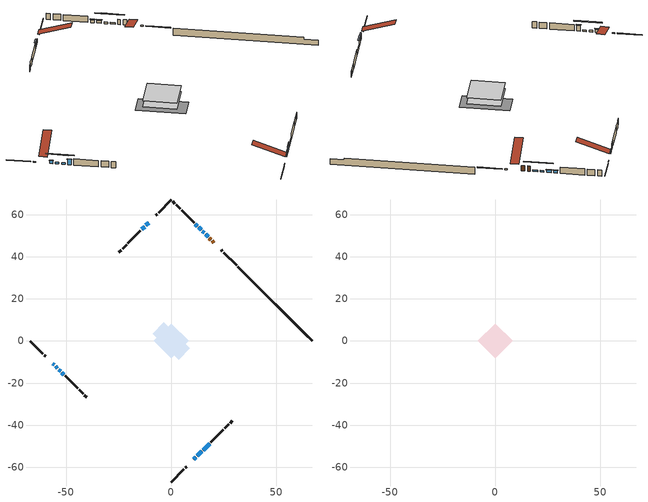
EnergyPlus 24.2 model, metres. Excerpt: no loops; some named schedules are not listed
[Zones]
conditioned space
 floor adiabatic (AdiabaticFloorConstruction): -8.31,0 0,8.31 8.31,0 0,-8.31 z0.61
 floor foundation (Slab1 construction): -8.84,3.49 -3.49,8.84 8.84,-3.49 3.49,-8.84 z-2.13
 wall outside (RimJoist1 construction): 0,-67.05 6.03,-61.01 / -67.05,0 -61.01,-6.03 / 0,67.05 -6.03,61.01 / 31.04,36 25.01,42.04 z0.61:0.91
 wall outside (RimJoist2 construction): 6.69,-60.36 7.28,-59.76 / -60.36,-6.69 -59.76,-7.28 / -6.69,60.36 -7.28,59.76 / 24.35,42.69 23.76,43.29 z0.61:0.91
 wall outside (AdiabaticWallConstruction 1): 20.31,46.73 19.45,47.59 / 18.8,48.25 18.15,48.89 z0.61:2.64
 wall outside (AdiabaticWallConstruction): -10.73,56.32 -12.05,55 / 15.2,-51.84 18.22,-48.83 z0.61:1.83; -56.32,-10.73 -55.67,-11.38 / 12.38,54.67 11.52,55.53 z0.61:1.68; 17.5,49.55 16.34,50.7 / 15.69,51.36 14.83,52.22 / -55.01,-12.03 -54.15,-12.9 / -53.49,-13.55 -52.63,-14.42 z0.61:1.22; 14.17,52.88 13.04,54.01 z0.61:1.63; -12.71,54.34 -14,53.05 z0.61:2.9; 10.73,-56.32 11.74,-55.31 / -51.97,-15.07 -51.11,-15.94 z0.61:2.74; 12.39,-54.65 14.55,-52.5 z0.61:3.05
 wall outside (Wall1 construction): 18.88,-48.17 24.84,-42.21 / -50.45,-16.59 -44.5,-22.55 / -14.66,52.39 -20.62,46.43 / 10.86,56.19 4.9,62.14 z0.61:3.05
 wall outside (Wall2 construction): 25.49,-41.55 27.38,-39.66 / -43.84,-23.21 -41.95,-25.1 / -21.27,45.77 -23.16,43.89 / 4.25,62.8 2.36,64.69 z0.61:3.05
 wall outside (Wall3 construction): 28.04,-39.01 29.08,-37.96 / -41.29,-25.75 -40.25,-26.8 / -23.82,43.23 -24.86,42.18 / 1.7,65.35 0.66,66.39 z0.61:3.05
 wall foundation (FoundationWall1 construction): 31.7,35.35,-2.13 31.7,35.35,0.61 63.51,3.53,0.61 63.51,3.53,-0.03 67.05,0,-0.03 67.05,0,-2.13
 window (WindowConstruction 8): -10.73,56.32 -12.05,55 z0.61:1.83
 window (WindowConstruction 7): -56.32,-10.73 -55.67,-11.38 z0.61:1.68
 window (WindowConstruction 9): 17.5,49.55 16.35,50.7 z0.61:1.22
 window (WindowConstruction 10): 15.69,51.36 14.83,52.22 z0.61:1.22
 window (WindowConstruction 11): -55.01,-12.04 -54.15,-12.9 z0.61:1.22
 window (WindowConstruction 12): -53.49,-13.55 -52.63,-14.42 z0.61:1.22
 window (WindowConstruction): 14.17,52.88 13.04,54.01 z0.61:1.62
 window (WindowConstruction 1): 12.38,54.67 11.52,55.53 z0.61:1.68
 window (WindowConstruction 2): -12.71,54.34 -14,53.05 z0.61:2.9
 window (WindowConstruction 3): 10.73,-56.32 11.74,-55.31 z0.61:2.74
 window (WindowConstruction 4): 12.39,-54.65 14.55,-52.5 z0.61:3.05
 window (WindowConstruction 5): 15.21,-51.84 18.22,-48.83 z0.61:1.83
 window (WindowConstruction 6): -51.97,-15.07 -51.11,-15.94 z0.61:2.74
 door (Door): 20.31,46.73 19.45,47.59 z0.61:2.64
 door (Door 1): 18.8,48.25 18.15,48.89 z0.61:2.64
 ceiling adiabatic (AdiabaticFloorConstruction): 0,-8.31 8.31,0 0,8.31 -8.31,0 z0.61
attic - vented
 floor to conditioned space (Floor1 construction Reversed): -8.31,0 0,8.31 8.31,0 0,-8.31 z3.05
 roof outside (Roof1 construction): 10.07,-56.97,3.05 1.98,-48.88,6.87 -0.15,-51.01,6.87 7.94,-59.11,3.05; -56.97,-10.07,3.05 -48.88,-1.98,6.87 -51.01,0.15,6.87 -59.11,-7.94,3.05; -10.07,56.97,3.05 -1.98,48.88,6.87 0.15,51.01,6.87 -7.94,59.11,3.05; 20.97,46.08,3.05 12.87,37.98,6.87 15.01,35.85,6.87 23.1,43.94,3.05
shading: -55.53,-11.52 -56.46,-10.59 -56.75,-10.88 -55.82,-11.81 z1.88; 14.05,53 19.79,47.25 20.08,47.54 14.34,53.29 z4.47; 12.53,54.52 17.99,49.06 18.28,49.35 12.82,54.81 z4.47; -51.85,-15.19 -57.31,-9.74 -57.6,-10.03 -52.14,-15.49 z4.47; -50.33,-16.71 -55.79,-11.26 -56.08,-11.55 -50.62,-17 z4.47; 12.9,54.15 14.31,52.74 14.6,53.03 13.19,54.44 z1.83; 11.38,55.67 12.52,54.52 12.81,54.81 11.67,55.96 z1.88; -14.14,52.9 -12.57,54.48 -12.86,54.77 -14.43,53.19 z3.1; 11.88,-55.17 10.59,-56.46 10.88,-56.75 12.17,-55.46 z2.94; 14.69,-52.36 12.25,-54.8 12.54,-55.09 14.98,-52.65 z3.25; -50.97,-16.08 -52.12,-14.93 -52.41,-15.22 -51.26,-16.37 z2.94
[Building]
Building 1: Terrain=Suburbs
[Site:Location]
Edmonton Intl AP_AB: Latitude {deg}=53.31; Longitude {deg}=-113.58; Time Zone {hr}=-7; Elevation {m}=723; Keep Site Location Information=Yes
[Site:GroundTemperature:Shallow]
-1.56185, -3.61833, -3.78302, -2.80711, 1.11059, 5.01004, 8.39065, 10.5322, 10.7141, 8.97234, 5.67794, 1.89811
[Site:WaterMainsTemperature]
Calculation Method=Schedule; Temperature Schedule=mains temperature schedule
[Material] Roughness=Rough; Thermal Absorptance=0.9
Name | Thickness {m} | Conductivity {W/m-K} | Density {kg/m3} | Specific Heat {J/kg-K} | Solar Absorptance | Visible Absorptance
asphalt or fiberglass shingles | 0.00635 | 0.162714 | 1121.4 | 1465.45 | 0.4 | 0.4
ceiling loosefill ins | 0.169333 | 0.0480833 | 16.02 | 1046.75 | 0.7 | 0.7
ceiling stud and cavity | 0.1397 | 0.107649 | 65.682 | 1177.47 | 0.7 | 0.7
concrete 4.0 in. | 0.1016 | 1.803125 | 2242.8 | 837.4 | 0.7 | 0.7
concrete 8.0 in. | 0.2032 | 1.803125 | 2242.8 | 837.4 | 0.7 | 0.7
door material | 0.04445 | 0.327969 | 512.64 | 1214.23 | 0.7 | 0.7
exterior vertical ins | 0.0463172 | 0.029427 | 32.04 | 1214.23 | 0.7 | 0.7
floor covering | 0.0127 | 0.0433444 | 54.468 | 1339.84 | 0.6 | 0.6
floor rigid ins; wall rigid ins 1 | 0.512978 | 0.029427 | 32.04 | 1214.23 | 0.7 | 0.7
floor stud and cavity | 0.1397 | 1.75129 | 37.0049 | 1207.88 | 0.7 | 0.7
furniture material conditioned space 1 | 0.1524 | 0.115458 | 640.8 | 1214.23 | 0.6 | 0.6
gypsum board | 0.0127 | 0.160291 | 801 | 837.4 | 0.6 | 0.6
gypsum board 1 | 0.0127 | 0.160291 | 801 | 837.4 | 0.7 | 0.7
osb sheathing 0.5 in. | 0.0127 | 0.115458 | 512.64 | 1214.23 | 0.7 | 0.7
osb sheathing 0.75 in. | 0.01905 | 0.115458 | 512.64 | 1214.23 | 0.7 | 0.7
osb sheathing 2.0 in. | 0.0508 | 0.115458 | 512.64 | 1214.23 | 0.7 | 0.7
rim joist rigid ins; wall rigid ins | 0.051816 | 0.029427 | 32.04 | 1214.23 | 0.7 | 0.7
rim joist stud and cavity | 0.0508 | 0.0449671 | 125.044 | 1163.47 | 0.6 | 0.6
rim joist stud and cavity 1 | 0.0508 | 0.0379316 | 125.044 | 1163.47 | 0.6 | 0.6
wall stud and cavity | 0.1397 | 0.244123 | 139.0536 | 1170.24 | 0.7 | 0.7
wall stud and cavity 1 | 0.1397 | 0.339064 | 139.0536 | 1170.24 | 0.7 | 0.7
wall stud and cavity 2 | 0.1397 | 0.260987 | 139.0536 | 1170.24 | 0.7 | 0.7
wall stud and cavity 3 | 0.0889 | 0.380278 | 52.3479 | 1209.89 | 0.7 | 0.7
wall stud and cavity 4 | 0.0889 | 0.391764 | 83.0341 | 1211.67 | 0.7 | 0.7
wood siding | 0.0254 | 0.102417 | 544.68 | 1172.36 | 0.4 | 0.4
wood siding 1; wood siding 2; wood siding 3 | 0.0254 | 0.102417 | 544.68 | 1172.36 | 0.7 | 0.7
[WindowMaterial:SimpleGlazingSystem]
Name | U-Factor {W/m2-K} | Solar Heat Gain Coefficient
WindowMaterial | 2.42905 | 0.27
WindowMaterial 1 | 2.927009 | 0.66
WindowMaterial 10 | 3.01842 | 0.5
WindowMaterial 11 | 2.96789 | 0.62
WindowMaterial 2 | 2.87988 | 0.7
WindowMaterial 3 | 2.938365 | 0.65
WindowMaterial 4 | 2.86342 | 0.72
WindowMaterial 5 | 2.949721 | 0.62
WindowMaterial 6 | 2.90032 | 0.69
WindowMaterial 7 | 2.94177 | 0.64
WindowMaterial 8 | 2.906 | 0.68
WindowMaterial 9 | 3.04852 | 0.45
[Construction]
AdiabaticFloorConstruction: floor stud and cavity, floor rigid ins, osb sheathing 0.75 in., floor covering
AdiabaticWallConstruction: wood siding 2, wall rigid ins 1, wall stud and cavity 3, gypsum board
AdiabaticWallConstruction 1: wood siding 3, wall rigid ins 1, wall stud and cavity 3, gypsum board
Door; Door 1: door material
Floor1 construction Reversed: gypsum board, ceiling stud and cavity, ceiling loosefill ins
FoundationWall1 construction: concrete 8.0 in., gypsum board 1
furniture construction conditioned space 1: furniture material conditioned space 1
PartitionWallConstruction: gypsum board, wall stud and cavity 4, gypsum board
RimJoist1 construction: wood siding 1, rim joist rigid ins, osb sheathing 2.0 in., rim joist stud and cavity
RimJoist2 construction: wood siding 1, rim joist rigid ins, osb sheathing 2.0 in., rim joist stud and cavity 1
Roof1 construction: asphalt or fiberglass shingles
Slab1 construction: concrete 4.0 in.
Wall1 construction: wood siding, wall rigid ins, osb sheathing 0.5 in., wall stud and cavity, gypsum board
Wall2 construction: wood siding, wall rigid ins, osb sheathing 0.5 in., wall stud and cavity 1, gypsum board
Wall3 construction: wood siding, wall rigid ins, osb sheathing 0.5 in., wall stud and cavity 2, gypsum board
WindowConstruction: WindowMaterial
WindowConstruction 1: WindowMaterial 1
WindowConstruction 10; WindowConstruction 12: WindowMaterial 10
WindowConstruction 11: WindowMaterial 11
WindowConstruction 2: WindowMaterial 2
WindowConstruction 3: WindowMaterial 3
WindowConstruction 4: WindowMaterial 4
WindowConstruction 5: WindowMaterial 5
WindowConstruction 6: WindowMaterial 6
WindowConstruction 7: WindowMaterial 7
WindowConstruction 8: WindowMaterial 8
WindowConstruction 9: WindowMaterial 9
[Zone] Multiplier=1; Part of Total Floor Area=Yes
Name | Volume {m3}
attic - vented | 85.6177
conditioned space | 813
[Space]
Name | Zone | Volume {m3}
attic - vented 1 | attic - vented | 85.6177
conditioned space 1 | conditioned space | 813
[ZoneInfiltration:EffectiveLeakageArea]
infil attic - vented 1: Zone or Space=attic - vented 1; Schedule=Always On Discrete; Effective Air Leakage Area {cm2}=4806.61; Stack Coefficient=0.0002654; Wind Coefficient=1.1007e-05
[ZoneMixing]
whole house fan mix: Zone or Space=attic - vented; Schedule=Always On Continuous; Design Flow Rate Calculation Method=Flow/Zone; Design Flow Rate {m3/s}=0; Source Zone or Space=conditioned space
[SurfaceProperty:ExposedFoundationPerimeter]
Slab1: Exposed Perimeter Calculation Method=TotalExposedPerimeter; Total Exposed Perimeter {m}=49.987
[InternalMass] Zone or ZoneList=conditioned space; Space or SpaceList=conditioned space 1
Name | Construction | Surface Area {m2}
furniture mass conditioned space 1 | furniture construction conditioned space 1 | 108
partition wall mass | PartitionWallConstruction | 269.999
[Lights]
interior lighting: Zone or ZoneList or Space or SpaceList=conditioned space 1; Schedule=interior lighting schedule; Design Level Calculation Method=LightingLevel; Lighting Level {W}=343.2; Return Air Fraction=0; Fraction Radiant=0.6; Fraction Visible=0.2; Fraction Replaceable=1
[People]
occupants: Zone or ZoneList or Space or SpaceList=conditioned space 1; Number of People Schedule=occupants schedule; Number of People Calculation Method=People; Number of People=3; Fraction Radiant=0.314171; Sensible Heat Fraction=0.56303; Activity Level Schedule=occupants activity schedule; Carbon Dioxide Generation Rate {m3/s-W}=0; Enable ASHRAE 55 Comfort Warnings=No; Mean Radiant Temperature Calculation Type=EnclosureAveraged
[ElectricEquipment] Zone or ZoneList or Space or SpaceList=conditioned space 1; Design Level Calculation Method=EquipmentLevel
Name | Schedule | Design Level {W} | Fraction Latent | Fraction Radiant | Fraction Lost
clothes dryer | clothes dryer schedule | 140.772 | 0.015 | 0.081 | 0.85
clothes washer | clothes washer schedule | 32.1985 | 0.03 | 0.162 | 0.7
cooking range | cooking range schedule | 215.147 | 0.08 | 0.432 | 0.2
dishwasher | dishwasher schedule | 66.8632 | 0.3 | 0.18 | 0.4
fridge | fridge schedule | 72.9452 | 0 | 0.6 | 0
mech vent bath fan 0 | mech vent bath fan 0 schedule | 50.2 | 0 | 0 | 1
mech vent bath fan 1 | mech vent bath fan 1 schedule | 50.2 | 0 | 0 | 1
mech vent house fan | mech vent house fan schedule | 0 | 0 | 0 | 1
mech vent house fan cfis | mech vent house fan cfis schedule | 0 | 0 | 0 | 0
mech vent range fan 0 | mech vent range fan 0 schedule | 57 | 0 | 0 | 1
misc plug loads | misc plug loads schedule | 494.7 | 0.045 | 0.513 | 0.1
whole house fan | Always On Discrete | 0 | 0 | 0 | 1
[OtherEquipment] Zone or ZoneList or Space or SpaceList=conditioned space 1; Design Level Calculation Method=EquipmentLevel
Name | Fuel Type | Schedule | Design Level {W} | Fraction Latent | Fraction Radiant | Fraction Lost
clothes dryer 1 | Electricity | clothes dryer schedule | 0 | 0.015 | 0.081 | 0.85
cooking range 1 | Electricity | cooking range schedule | 0 | 0.08 | 0.432 | 0.2
general water use latent | None | general water use schedule | 62.594 | 1 | 0 | 0
general water use sensible | None | general water use schedule | -61.6891 | 0 | 0.6 | 0
mech vent house fan latent load | None | Always On Discrete | 0 | 1 | 0 | 0
mech vent house fan sensible load | None | Always On Discrete | 0 | 0 | 0 | 0
water heater energy adjustment1 | NaturalGas | Always On Discrete | 0.01 | 0 | 0 | 1
[ZoneInfiltration:DesignFlowRate] Zone or ZoneList or Space or SpaceList=conditioned space 1; Schedule=Always On Discrete; Design Flow Rate Calculation Method=Flow/Zone; Design Flow Rate {m3/s}=0
infil flow; natural vent flow; whole house fan flow
[Foundation:Kiva]
Foundation Kiva 1: Initial Indoor Air Temperature {C}=18; Wall Height Above Grade {m}=0.609996; Wall Depth Below Slab {m}=0.2032; Custom Block Material Name 1=exterior vertical ins; Custom Block Depth 1 {m}=2.74; Custom Block X Position 1 {m}=0.2159; Custom Block Z Position 1 {m}=0
[Foundation:Kiva:Settings]
Soil Conductivity {W/m-K}=0.849921; Soil Density {kg/m3}=1842.3; Soil Specific Heat {J/kg-K}=418.7; Ground Solar Absorptivity=0.9; Ground Thermal Absorptivity=0.9; Ground Surface Roughness {m}=0.03; Far-Field Width {m}=40; Deep-Ground Boundary Condition=ZeroFlux; Deep-Ground Depth {m}=40; Minimum Cell Dimension {m}=0.2; Maximum Cell Growth Coefficient=3; Simulation Timestep=Timestep
[Exterior:Lights]
exterior lighting: Schedule=exterior lighting schedule; Design Level {W}=75.6
[Schedule:Constant]
Name | Hourly Value
Always On Continuous; mech vent house fan schedule; mech vent house fan cfis schedule; Always On Discrete | 1
occupants activity schedule | 117.228
fridge schedule | 0
[Schedule:Week:Daily]
interior lighting schedule Week Rule - Jan1-Jan27: interior lighting schedule day, interior lighting schedule day, interior lighting schedule day, interior lighting schedule day, interior lighting schedule day, interior lighting schedule day, interior lighting schedule day, interior lighting schedule default day, interior lighting schedule default day, interior lighting schedule default day, interior lighting schedule default day, interior lighting schedule default day
interior lighting schedule Week Rule - Jan28-Feb3: interior lighting schedule day, interior lighting schedule day, interior lighting schedule day, interior lighting schedule day, interior lighting schedule day 1, interior lighting schedule day 1, interior lighting schedule day 1, interior lighting schedule default day, interior lighting schedule default day, interior lighting schedule default day, interior lighting schedule default day, interior lighting schedule default day
interior lighting schedule Week Rule - Feb4-Feb24: interior lighting schedule day 1, interior lighting schedule day 1, interior lighting schedule day 1, interior lighting schedule day 1, interior lighting schedule day 1, interior lighting schedule day 1, interior lighting schedule day 1, interior lighting schedule default day, interior lighting schedule default day, interior lighting schedule default day, interior lighting schedule default day, interior lighting schedule default day
interior lighting schedule Week Rule - Feb25-Mar3: interior lighting schedule day 1, interior lighting schedule day 1, interior lighting schedule day 1, interior lighting schedule day 1, interior lighting schedule day 2, interior lighting schedule day 2, interior lighting schedule day 2, interior lighting schedule default day, interior lighting schedule default day, interior lighting schedule default day, interior lighting schedule default day, interior lighting schedule default day
interior lighting schedule Week Rule - Mar4-Mar31: interior lighting schedule day 2, interior lighting schedule day 2, interior lighting schedule day 2, interior lighting schedule day 2, interior lighting schedule day 2, interior lighting schedule day 2, interior lighting schedule day 2, interior lighting schedule default day, interior lighting schedule default day, interior lighting schedule default day, interior lighting schedule default day, interior lighting schedule default day
interior lighting schedule Week Rule - Apr1-Apr28: interior lighting schedule day 3, interior lighting schedule day 3, interior lighting schedule day 3, interior lighting schedule day 3, interior lighting schedule day 3, interior lighting schedule day 3, interior lighting schedule day 3, interior lighting schedule default day, interior lighting schedule default day, interior lighting schedule default day, interior lighting schedule default day, interior lighting schedule default day
interior lighting schedule Week Rule - Apr29-May5: interior lighting schedule day 3, interior lighting schedule day 3, interior lighting schedule day 4, interior lighting schedule day 4, interior lighting schedule day 4, interior lighting schedule day 4, interior lighting schedule day 4, interior lighting schedule default day, interior lighting schedule default day, interior lighting schedule default day, interior lighting schedule default day, interior lighting schedule default day
interior lighting schedule Week Rule - May6-May26: interior lighting schedule day 4, interior lighting schedule day 4, interior lighting schedule day 4, interior lighting schedule day 4, interior lighting schedule day 4, interior lighting schedule day 4, interior lighting schedule day 4, interior lighting schedule default day, interior lighting schedule default day, interior lighting schedule default day, interior lighting schedule default day, interior lighting schedule default day
interior lighting schedule Week Rule - May27-Jun2: interior lighting schedule day 4, interior lighting schedule day 4, interior lighting schedule day 4, interior lighting schedule day 4, interior lighting schedule day 4, interior lighting schedule day 5, interior lighting schedule day 5, interior lighting schedule default day, interior lighting schedule default day, interior lighting schedule default day, interior lighting schedule default day, interior lighting schedule default day
interior lighting schedule Week Rule - Jun3-Jun30: interior lighting schedule day 5, interior lighting schedule day 5, interior lighting schedule day 5, interior lighting schedule day 5, interior lighting schedule day 5, interior lighting schedule day 5, interior lighting schedule day 5, interior lighting schedule default day, interior lighting schedule default day, interior lighting schedule default day, interior lighting schedule default day, interior lighting schedule default day
interior lighting schedule Week Rule - Jul1-Jul28: interior lighting schedule day 6, interior lighting schedule day 6, interior lighting schedule day 6, interior lighting schedule day 6, interior lighting schedule day 6, interior lighting schedule day 6, interior lighting schedule day 6, interior lighting schedule default day, interior lighting schedule default day, interior lighting schedule default day, interior lighting schedule default day, interior lighting schedule default day
interior lighting schedule Week Rule - Jul29-Aug4: interior lighting schedule day 6, interior lighting schedule day 6, interior lighting schedule day 6, interior lighting schedule day 7, interior lighting schedule day 7, interior lighting schedule day 7, interior lighting schedule day 7, interior lighting schedule default day, interior lighting schedule default day, interior lighting schedule default day, interior lighting schedule default day, interior lighting schedule default day
interior lighting schedule Week Rule - Aug5-Aug25: interior lighting schedule day 7, interior lighting schedule day 7, interior lighting schedule day 7, interior lighting schedule day 7, interior lighting schedule day 7, interior lighting schedule day 7, interior lighting schedule day 7, interior lighting schedule default day, interior lighting schedule default day, interior lighting schedule default day, interior lighting schedule default day, interior lighting schedule default day
interior lighting schedule Week Rule - Aug26-Sep1: interior lighting schedule day 7, interior lighting schedule day 7, interior lighting schedule day 7, interior lighting schedule day 7, interior lighting schedule day 7, interior lighting schedule day 7, interior lighting schedule day 8, interior lighting schedule default day, interior lighting schedule default day, interior lighting schedule default day, interior lighting schedule default day, interior lighting schedule default day
interior lighting schedule Week Rule - Sep2-Sep29: interior lighting schedule day 8, interior lighting schedule day 8, interior lighting schedule day 8, interior lighting schedule day 8, interior lighting schedule day 8, interior lighting schedule day 8, interior lighting schedule day 8, interior lighting schedule default day, interior lighting schedule default day, interior lighting schedule default day, interior lighting schedule default day, interior lighting schedule default day
interior lighting schedule Week Rule - Sep30-Oct6: interior lighting schedule day 8, interior lighting schedule day 9, interior lighting schedule day 9, interior lighting schedule day 9, interior lighting schedule day 9, interior lighting schedule day 9, interior lighting schedule day 9, interior lighting schedule default day, interior lighting schedule default day, interior lighting schedule default day, interior lighting schedule default day, interior lighting schedule default day
interior lighting schedule Week Rule - Oct7-Oct27: interior lighting schedule day 9, interior lighting schedule day 9, interior lighting schedule day 9, interior lighting schedule day 9, interior lighting schedule day 9, interior lighting schedule day 9, interior lighting schedule day 9, interior lighting schedule default day, interior lighting schedule default day, interior lighting schedule default day, interior lighting schedule default day, interior lighting schedule default day
interior lighting schedule Week Rule - Oct28-Nov3: interior lighting schedule day 9, interior lighting schedule day 9, interior lighting schedule day 9, interior lighting schedule day 9, interior lighting schedule day 10, interior lighting schedule day 10, interior lighting schedule day 10, interior lighting schedule default day, interior lighting schedule default day, interior lighting schedule default day, interior lighting schedule default day, interior lighting schedule default day
interior lighting schedule Week Rule - Nov4-Nov24: interior lighting schedule day 10, interior lighting schedule day 10, interior lighting schedule day 10, interior lighting schedule day 10, interior lighting schedule day 10, interior lighting schedule day 10, interior lighting schedule day 10, interior lighting schedule default day, interior lighting schedule default day, interior lighting schedule default day, interior lighting schedule default day, interior lighting schedule default day
interior lighting schedule Week Rule - Nov25-Dec1: interior lighting schedule day 10, interior lighting schedule day 10, interior lighting schedule day 10, interior lighting schedule day 10, interior lighting schedule day 10, interior lighting schedule day 10, interior lighting schedule day 11, interior lighting schedule default day, interior lighting schedule default day, interior lighting schedule default day, interior lighting schedule default day, interior lighting schedule default day
interior lighting schedule Week Rule - Dec2-Dec31: interior lighting schedule day 11, interior lighting schedule day 11, interior lighting schedule day 11, interior lighting schedule day 11, interior lighting schedule day 11, interior lighting schedule day 11, interior lighting schedule day 11, interior lighting schedule default day, interior lighting schedule default day, interior lighting schedule default day, interior lighting schedule default day, interior lighting schedule default day
occupants schedule Week Rule - Jan1-Dec31: occupants schedule day, occupants schedule day, occupants schedule day, occupants schedule day, occupants schedule day, occupants schedule day, occupants schedule day, occupants schedule default day, occupants schedule default day, occupants schedule default day, occupants schedule default day, occupants schedule default day
clothes dryer schedule Week Rule - Jan1-Dec31: clothes dryer schedule day, clothes dryer schedule day, clothes dryer schedule day, clothes dryer schedule day, clothes dryer schedule day, clothes dryer schedule day, clothes dryer schedule day, clothes dryer schedule default day, clothes dryer schedule default day, clothes dryer schedule default day, clothes dryer schedule default day, clothes dryer schedule default day
clothes washer schedule Week Rule - Jan1-Dec31: clothes washer schedule day, clothes washer schedule day, clothes washer schedule day, clothes washer schedule day, clothes washer schedule day, clothes washer schedule day, clothes washer schedule day, clothes washer schedule default day, clothes washer schedule default day, clothes washer schedule default day, clothes washer schedule default day, clothes washer schedule default day
cooking range schedule Week Rule - Jan1-Dec31: cooking range schedule day, cooking range schedule day, cooking range schedule day, cooking range schedule day, cooking range schedule day, cooking range schedule day, cooking range schedule day, cooking range schedule default day, cooking range schedule default day, cooking range schedule default day, cooking range schedule default day, cooking range schedule default day
dishwasher schedule Week Rule - Jan1-Dec31: dishwasher schedule day, dishwasher schedule day, dishwasher schedule day, dishwasher schedule day, dishwasher schedule day, dishwasher schedule day, dishwasher schedule day, dishwasher schedule default day, dishwasher schedule default day, dishwasher schedule default day, dishwasher schedule default day, dishwasher schedule default day
mech vent bath fan 0 schedule Week Rule - Jan1-Dec31: mech vent bath fan 0 schedule day, mech vent bath fan 0 schedule day, mech vent bath fan 0 schedule day, mech vent bath fan 0 schedule day, mech vent bath fan 0 schedule day, mech vent bath fan 0 schedule day, mech vent bath fan 0 schedule day, mech vent bath fan 0 schedule default day, mech vent bath fan 0 schedule default day, mech vent bath fan 0 schedule default day, mech vent bath fan 0 schedule default day, mech vent bath fan 0 schedule default day
mech vent bath fan 1 schedule Week Rule - Jan1-Dec31: mech vent bath fan 1 schedule day, mech vent bath fan 1 schedule day, mech vent bath fan 1 schedule day, mech vent bath fan 1 schedule day, mech vent bath fan 1 schedule day, mech vent bath fan 1 schedule day, mech vent bath fan 1 schedule day, mech vent bath fan 1 schedule default day, mech vent bath fan 1 schedule default day, mech vent bath fan 1 schedule default day, mech vent bath fan 1 schedule default day, mech vent bath fan 1 schedule default day
mech vent range fan 0 schedule Week Rule - Jan1-Dec31: mech vent range fan 0 schedule day, mech vent range fan 0 schedule day, mech vent range fan 0 schedule day, mech vent range fan 0 schedule day, mech vent range fan 0 schedule day, mech vent range fan 0 schedule day, mech vent range fan 0 schedule day, mech vent range fan 0 schedule default day, mech vent range fan 0 schedule default day, mech vent range fan 0 schedule default day, mech vent range fan 0 schedule default day, mech vent range fan 0 schedule default day
misc plug loads schedule Week Rule - Jan1-Dec31: misc plug loads schedule day, misc plug loads schedule day, misc plug loads schedule day, misc plug loads schedule day, misc plug loads schedule day, misc plug loads schedule day, misc plug loads schedule day, misc plug loads schedule default day, misc plug loads schedule default day, misc plug loads schedule default day, misc plug loads schedule default day, misc plug loads schedule default day
general water use schedule Week Rule - Jan1-Dec31: general water use schedule day, general water use schedule day, general water use schedule day, general water use schedule day, general water use schedule day, general water use schedule day, general water use schedule day, general water use schedule default day, general water use schedule default day, general water use schedule default day, general water use schedule default day, general water use schedule default day
exterior lighting schedule Week Rule - Jan1-Jan27: exterior lighting schedule day, exterior lighting schedule day, exterior lighting schedule day, exterior lighting schedule day, exterior lighting schedule day, exterior lighting schedule day, exterior lighting schedule day, exterior lighting schedule default day, exterior lighting schedule default day, exterior lighting schedule default day, exterior lighting schedule default day, exterior lighting schedule default day
exterior lighting schedule Week Rule - Jan28-Feb3: exterior lighting schedule day, exterior lighting schedule day, exterior lighting schedule day, exterior lighting schedule day, exterior lighting schedule day 1, exterior lighting schedule day 1, exterior lighting schedule day 1, exterior lighting schedule default day, exterior lighting schedule default day, exterior lighting schedule default day, exterior lighting schedule default day, exterior lighting schedule default day
exterior lighting schedule Week Rule - Feb4-Feb24: exterior lighting schedule day 1, exterior lighting schedule day 1, exterior lighting schedule day 1, exterior lighting schedule day 1, exterior lighting schedule day 1, exterior lighting schedule day 1, exterior lighting schedule day 1, exterior lighting schedule default day, exterior lighting schedule default day, exterior lighting schedule default day, exterior lighting schedule default day, exterior lighting schedule default day
exterior lighting schedule Week Rule - Feb25-Mar3: exterior lighting schedule day 1, exterior lighting schedule day 1, exterior lighting schedule day 1, exterior lighting schedule day 1, exterior lighting schedule day 2, exterior lighting schedule day 2, exterior lighting schedule day 2, exterior lighting schedule default day, exterior lighting schedule default day, exterior lighting schedule default day, exterior lighting schedule default day, exterior lighting schedule default day
exterior lighting schedule Week Rule - Mar4-Mar31: exterior lighting schedule day 2, exterior lighting schedule day 2, exterior lighting schedule day 2, exterior lighting schedule day 2, exterior lighting schedule day 2, exterior lighting schedule day 2, exterior lighting schedule day 2, exterior lighting schedule default day, exterior lighting schedule default day, exterior lighting schedule default day, exterior lighting schedule default day, exterior lighting schedule default day
exterior lighting schedule Week Rule - Apr1-Apr28: exterior lighting schedule day 3, exterior lighting schedule day 3, exterior lighting schedule day 3, exterior lighting schedule day 3, exterior lighting schedule day 3, exterior lighting schedule day 3, exterior lighting schedule day 3, exterior lighting schedule default day, exterior lighting schedule default day, exterior lighting schedule default day, exterior lighting schedule default day, exterior lighting schedule default day
exterior lighting schedule Week Rule - Apr29-May5: exterior lighting schedule day 3, exterior lighting schedule day 3, exterior lighting schedule day 4, exterior lighting schedule day 4, exterior lighting schedule day 4, exterior lighting schedule day 4, exterior lighting schedule day 4, exterior lighting schedule default day, exterior lighting schedule default day, exterior lighting schedule default day, exterior lighting schedule default day, exterior lighting schedule default day
exterior lighting schedule Week Rule - May6-May26: exterior lighting schedule day 4, exterior lighting schedule day 4, exterior lighting schedule day 4, exterior lighting schedule day 4, exterior lighting schedule day 4, exterior lighting schedule day 4, exterior lighting schedule day 4, exterior lighting schedule default day, exterior lighting schedule default day, exterior lighting schedule default day, exterior lighting schedule default day, exterior lighting schedule default day
exterior lighting schedule Week Rule - May27-Jun2: exterior lighting schedule day 4, exterior lighting schedule day 4, exterior lighting schedule day 4, exterior lighting schedule day 4, exterior lighting schedule day 4, exterior lighting schedule day 5, exterior lighting schedule day 5, exterior lighting schedule default day, exterior lighting schedule default day, exterior lighting schedule default day, exterior lighting schedule default day, exterior lighting schedule default day
exterior lighting schedule Week Rule - Jun3-Jun30: exterior lighting schedule day 5, exterior lighting schedule day 5, exterior lighting schedule day 5, exterior lighting schedule day 5, exterior lighting schedule day 5, exterior lighting schedule day 5, exterior lighting schedule day 5, exterior lighting schedule default day, exterior lighting schedule default day, exterior lighting schedule default day, exterior lighting schedule default day, exterior lighting schedule default day
exterior lighting schedule Week Rule - Jul1-Jul28: exterior lighting schedule day 6, exterior lighting schedule day 6, exterior lighting schedule day 6, exterior lighting schedule day 6, exterior lighting schedule day 6, exterior lighting schedule day 6, exterior lighting schedule day 6, exterior lighting schedule default day, exterior lighting schedule default day, exterior lighting schedule default day, exterior lighting schedule default day, exterior lighting schedule default day
exterior lighting schedule Week Rule - Jul29-Aug4: exterior lighting schedule day 6, exterior lighting schedule day 6, exterior lighting schedule day 6, exterior lighting schedule day 7, exterior lighting schedule day 7, exterior lighting schedule day 7, exterior lighting schedule day 7, exterior lighting schedule default day, exterior lighting schedule default day, exterior lighting schedule default day, exterior lighting schedule default day, exterior lighting schedule default day
exterior lighting schedule Week Rule - Aug5-Aug25: exterior lighting schedule day 7, exterior lighting schedule day 7, exterior lighting schedule day 7, exterior lighting schedule day 7, exterior lighting schedule day 7, exterior lighting schedule day 7, exterior lighting schedule day 7, exterior lighting schedule default day, exterior lighting schedule default day, exterior lighting schedule default day, exterior lighting schedule default day, exterior lighting schedule default day
exterior lighting schedule Week Rule - Aug26-Sep1: exterior lighting schedule day 7, exterior lighting schedule day 7, exterior lighting schedule day 7, exterior lighting schedule day 7, exterior lighting schedule day 7, exterior lighting schedule day 7, exterior lighting schedule day 8, exterior lighting schedule default day, exterior lighting schedule default day, exterior lighting schedule default day, exterior lighting schedule default day, exterior lighting schedule default day
exterior lighting schedule Week Rule - Sep2-Sep29: exterior lighting schedule day 8, exterior lighting schedule day 8, exterior lighting schedule day 8, exterior lighting schedule day 8, exterior lighting schedule day 8, exterior lighting schedule day 8, exterior lighting schedule day 8, exterior lighting schedule default day, exterior lighting schedule default day, exterior lighting schedule default day, exterior lighting schedule default day, exterior lighting schedule default day
[Schedule:Year]
interior lighting schedule: interior lighting schedule Week Rule - Jan1-Jan27, 1, 1, 1, 27, interior lighting schedule Week Rule - Jan28-Feb3, 1, 28, 2, 3, interior lighting schedule Week Rule - Feb4-Feb24, 2, 4, 2, 24, interior lighting schedule Week Rule - Feb25-Mar3, 2, 25, 3, 3, interior lighting schedule Week Rule - Mar4-Mar31, 3, 4, 3, 31, interior lighting schedule Week Rule - Apr1-Apr28, 4, 1, 4, 28, interior lighting schedule Week Rule - Apr29-May5, 4, 29, 5, 5, interior lighting schedule Week Rule - May6-May26, 5, 6, 5, 26, interior lighting schedule Week Rule - May27-Jun2, 5, 27, 6, 2, interior lighting schedule Week Rule - Jun3-Jun30, 6, 3, 6, 30, interior lighting schedule Week Rule - Jul1-Jul28, 7, 1, 7, 28, interior lighting schedule Week Rule - Jul29-Aug4, 7, 29, 8, 4, interior lighting schedule Week Rule - Aug5-Aug25, 8, 5, 8, 25, interior lighting schedule Week Rule - Aug26-Sep1, 8, 26, 9, 1, interior lighting schedule Week Rule - Sep2-Sep29, 9, 2, 9, 29, interior lighting schedule Week Rule - Sep30-Oct6, 9, 30, 10, 6, interior lighting schedule Week Rule - Oct7-Oct27, 10, 7, 10, 27, interior lighting schedule Week Rule - Oct28-Nov3, 10, 28, 11, 3, interior lighting schedule Week Rule - Nov4-Nov24, 11, 4, 11, 24, interior lighting schedule Week Rule - Nov25-Dec1, 11, 25, 12, 1, interior lighting schedule Week Rule - Dec2-Dec31, 12, 2, 12, 31
occupants schedule: occupants schedule Week Rule - Jan1-Dec31, 1, 1, 12, 31
clothes dryer schedule: clothes dryer schedule Week Rule - Jan1-Dec31, 1, 1, 12, 31
clothes washer schedule: clothes washer schedule Week Rule - Jan1-Dec31, 1, 1, 12, 31
cooking range schedule: cooking range schedule Week Rule - Jan1-Dec31, 1, 1, 12, 31
dishwasher schedule: dishwasher schedule Week Rule - Jan1-Dec31, 1, 1, 12, 31
mech vent bath fan 0 schedule: mech vent bath fan 0 schedule Week Rule - Jan1-Dec31, 1, 1, 12, 31
mech vent bath fan 1 schedule: mech vent bath fan 1 schedule Week Rule - Jan1-Dec31, 1, 1, 12, 31
mech vent range fan 0 schedule: mech vent range fan 0 schedule Week Rule - Jan1-Dec31, 1, 1, 12, 31
misc plug loads schedule: misc plug loads schedule Week Rule - Jan1-Dec31, 1, 1, 12, 31
general water use schedule: general water use schedule Week Rule - Jan1-Dec31, 1, 1, 12, 31
exterior lighting schedule: exterior lighting schedule Week Rule - Jan1-Jan27, 1, 1, 1, 27, exterior lighting schedule Week Rule - Jan28-Feb3, 1, 28, 2, 3, exterior lighting schedule Week Rule - Feb4-Feb24, 2, 4, 2, 24, exterior lighting schedule Week Rule - Feb25-Mar3, 2, 25, 3, 3, exterior lighting schedule Week Rule - Mar4-Mar31, 3, 4, 3, 31, exterior lighting schedule Week Rule - Apr1-Apr28, 4, 1, 4, 28, exterior lighting schedule Week Rule - Apr29-May5, 4, 29, 5, 5, exterior lighting schedule Week Rule - May6-May26, 5, 6, 5, 26, exterior lighting schedule Week Rule - May27-Jun2, 5, 27, 6, 2, exterior lighting schedule Week Rule - Jun3-Jun30, 6, 3, 6, 30, exterior lighting schedule Week Rule - Jul1-Jul28, 7, 1, 7, 28, exterior lighting schedule Week Rule - Jul29-Aug4, 7, 29, 8, 4, exterior lighting schedule Week Rule - Aug5-Aug25, 8, 5, 8, 25, exterior lighting schedule Week Rule - Aug26-Sep1, 8, 26, 9, 1, exterior lighting schedule Week Rule - Sep2-Sep29, 9, 2, 9, 29, exterior lighting schedule Week Rule - Sep30-Oct6, 9, 30, 10, 6, exterior lighting schedule Week Rule - Oct7-Oct27, 10, 7, 10, 27, exterior lighting schedule Week Rule - Oct28-Nov3, 10, 28, 11, 3, exterior lighting schedule Week Rule - Nov4-Nov24, 11, 4, 11, 24, exterior lighting schedule Week Rule - Nov25-Dec1, 11, 25, 12, 1, exterior lighting schedule Week Rule - Dec2-Dec31, 12, 2, 12, 31
[Schedule:Compact]
mains temperature schedule: Through: 01/01, For: AllDays, Until: 24:00, 3.97167, Through: 01/02, For: AllDays, Until: 24:00, 3.90778, Through: 01/03, For: AllDays, Until: 24:00, 3.84556, Through: 01/04, For: AllDays, Until: 24:00, 3.78389, Through: 01/05, For: AllDays, Until: 24:00, 3.72278, Through: 01/06, For: AllDays, Until: 24:00, 3.66278, Through: 01/07, For: AllDays, Until: 24:00, 3.60389, Through: 01/08, For: AllDays, Until: 24:00, 3.54556, Through: 01/09, For: AllDays, Until: 24:00, 3.48833, Through: 01/10, For: AllDays, Until: 24:00, 3.43167, Through: 01/11, For: AllDays, Until: 24:00, 3.37611, Through: 01/12, For: AllDays, Until: 24:00, 3.32167, Through: 01/13, For: AllDays, Until: 24:00, 3.26833, Through: 01/14, For: AllDays, Until: 24:00, 3.21556, Through: 01/15, For: AllDays, Until: 24:00, 3.16444, Through: 01/16, For: AllDays, Until: 24:00, 3.11389, Through: 01/17, For: AllDays, Until: 24:00, 3.06444, Through: 01/18, For: AllDays, Until: 24:00, 3.01611, Through: 01/19, For: AllDays, Until: 24:00, 2.96889, Through: 01/20, For: AllDays, Until: 24:00, 2.92278, Through: 01/21, For: AllDays, Until: 24:00, 2.87722, Through: 01/22, For: AllDays, Until: 24:00, 2.83333, Through: 01/23, For: AllDays, Until: 24:00, 2.79056, Through: 01/24, For: AllDays, Until: 24:00, 2.74889, Through: 01/25, For: AllDays, Until: 24:00, 2.70833, Through: 01/26, For: AllDays, Until: 24:00, 2.66889, Through: 01/27, For: AllDays, Until: 24:00, 2.63056, Through: 01/28, For: AllDays, Until: 24:00, 2.59333, Through: 01/29, For: AllDays, Until: 24:00, 2.55778, Through: 01/30, For: AllDays, Until: 24:00, 2.52278, Through: 01/31, For: AllDays, Until: 24:00, 2.48944, Through: 02/01, For: AllDays, Until: 24:00, 2.45722, Through: 02/02, For: AllDays, Until: 24:00, 2.42611, Through: 02/03, For: AllDays, Until: 24:00, 2.39667, Through: 02/04, For: AllDays, Until: 24:00, 2.36833, Through: 02/05, For: AllDays, Until: 24:00, 2.34111, Through: 02/06, For: AllDays, Until: 24:00, 2.315, Through: 02/07, For: AllDays, Until: 24:00, 2.29056, Through: 02/08, For: AllDays, Until: 24:00, 2.26722, Through: 02/09, For: AllDays, Until: 24:00, 2.245, Through: 02/10, For: AllDays, Until: 24:00, 2.22444, Through: 02/11, For: AllDays, Until: 24:00, 2.20444, Through: 02/12, For: AllDays, Until: 24:00, 2.18667, Through: 02/13, For: AllDays, Until: 24:00, 2.17, Through: 02/14, For: AllDays, Until: 24:00, 2.15444, Through: 02/15, For: AllDays, Until: 24:00, 2.14, Through: 02/16, For: AllDays, Until: 24:00, 2.12722, Through: 02/17, For: AllDays, Until: 24:00, 2.11556, Through: 02/18, For: AllDays, Until: 24:00, 2.10556, Through: 02/19, For: AllDays, Until: 24:00, 2.09667, Through: 02/20, For: AllDays, Until: 24:00, 2.08889, Through: 02/21, For: AllDays, Until: 24:00, 2.08278, Through: 02/22, For: AllDays, Until: 24:00, 2.07833, Through: 02/23, For: AllDays, Until: 24:00, 2.07444, Through: 02/24, For: AllDays, Until: 24:00, 2.07278, Through: 02/25, For: AllDays, Until: 24:00, 2.07167, Through: 02/26, For: AllDays, Until: 24:00, 2.07222, Through: 02/27, For: AllDays, Until: 24:00, 2.07444, Through: 02/28, For: AllDays, Until: 24:00, 2.07778, Through: 03/01, For: AllDays, Until: 24:00, 2.08222, Through: 03/02, For: AllDays, Until: 24:00, 2.08833, Through: 03/03, For: AllDays, Until: 24:00, 2.09556, Through: 03/04, For: AllDays, Until: 24:00, 2.10444, Through: 03/05, For: AllDays, Until: 24:00, 2.11444, Through: 03/06, For: AllDays, Until: 24:00, 2.12556, Through: 03/07, For: AllDays, Until: 24:00, 2.13833, Through: 03/08, For: AllDays, Until: 24:00, 2.15278, Through: 03/09, For: AllDays, Until: 24:00, 2.16778, Through: 03/10, For: AllDays, Until: 24:00, 2.18444, Through: 03/11, For: AllDays, Until: 24:00, 2.20278, Through: 03/12, For: AllDays, Until: 24:00, 2.22167, Through: 03/13, For: AllDays, Until: 24:00, 2.24278, Through: 03/14, For: AllDays, Until: 24:00, 2.26444, Through: 03/15, For: AllDays, Until: 24:00, 2.28778, Through: 03/16, For: AllDays, Until: 24:00, 2.31222, Through: 03/17, For: AllDays, Until: 24:00, 2.33778, Through: 03/18, For: AllDays, Until: 24:00, 2.365, Through: 03/19, For: AllDays, Until: 24:00, 2.39333, Through: 03/20, For: AllDays, Until: 24:00, 2.42278, Through: 03/21, For: AllDays, Until: 24:00, 2.45389, Through: 03/22, For: AllDays, Until: 24:00, 2.48611, Through: 03/23, For: AllDays, Until: 24:00, 2.51889, Through: 03/24, For: AllDays, Until: 24:00, 2.55389, Through: 03/25, For: AllDays, Until: 24:00, 2.58944, Through: 03/26, For: AllDays, Until: 24:00, 2.62611, Through: 03/27, For: AllDays, Until: 24:00, 2.66444, Through: 03/28, For: AllDays, Until: 24:00, 2.70389, Through: 03/29, For: AllDays, Until: 24:00, 2.74389, Through: 03/30, For: AllDays, Until: 24:00, 2.78556, Through: 03/31, For: AllDays, Until: 24:00, 2.82833, Through: 04/01, For: AllDays, Until: 24:00, 2.87222, Through: 04/02, For: AllDays, Until: 24:00, 2.91722, Through: 04/03, For: AllDays, Until: 24:00, 2.96333, Through: 04/04, For: AllDays, Until: 24:00, 3.01056, Through: 04/05, For: AllDays, Until: 24:00, 3.05889, Through: 04/06, For: AllDays, Until: 24:00, 3.10833, Through: 04/07, For: AllDays, Until: 24:00, 3.15833, Through: 04/08, For: AllDays, Until: 24:00, 3.21, Through: 04/09, For: AllDays, Until: 24:00, 3.26222, Through: 04/10, For: AllDays, Until: 24:00, 3.31556, Through: 04/11, For: AllDays, Until: 24:00, 3.37, Through: 04/12, For: AllDays, Until: 24:00, 3.42556, Through: 04/13, For: AllDays, Until: 24:00, 3.48167, Through: 04/14, For: AllDays, Until: 24:00, 3.53889, Through: 04/15, For: AllDays, Until: 24:00, 3.59722, Through: 04/16, For: AllDays, Until: 24:00, 3.65611, Through: 04/17, For: AllDays, Until: 24:00, 3.71611, Through: 04/18, For: AllDays, Until: 24:00, 3.77667, Through: 04/19, For: AllDays, Until: 24:00, 3.83833, Through: 04/20, For: AllDays, Until: 24:00, 3.90111, Through: 04/21, For: AllDays, Until: 24:00, 3.96444, Through: 04/22, For: AllDays, Until: 24:00, 4.02833, Through: 04/23, For: AllDays, Until: 24:00, 4.09333, Through: 04/24, For: AllDays, Until: 24:00, 4.15889, Through: 04/25, For: AllDays, Until: 24:00, 4.225, Through: 04/26, For: AllDays, Until: 24:00, 4.29222, Through: 04/27, For: AllDays, Until: 24:00, 4.36, Through: 04/28, For: AllDays, Until: 24:00, 4.42833, Through: 04/29, For: AllDays, Until: 24:00, 4.49722, Through: 04/30, For: AllDays, Until: 24:00, 4.56667, Through: 05/01, For: AllDays, Until: 24:00, 4.63722, Through: 05/02, For: AllDays, Until: 24:00, 4.70833, Through: 05/03, For: AllDays, Until: 24:00, 4.77944, Through: 05/04, For: AllDays, Until: 24:00, 4.85167, Through: 05/05, For: AllDays, Until: 24:00, 4.92389, Through: 05/06, For: AllDays, Until: 24:00, 4.99722, Through: 05/07, For: AllDays, Until: 24:00, 5.07056, Through: 05/08, For: AllDays, Until: 24:00, 5.145, Through: 05/09, For: AllDays, Until: 24:00, 5.21944, Through: 05/10, For: AllDays, Until: 24:00, 5.29389, Through: 05/11, For: AllDays, Until: 24:00, 5.36944, Through: 05/12, For: AllDays, Until: 24:00, 5.445, Through: 05/13, For: AllDays, Until: 24:00, 5.52111, Through: 05/14, For: AllDays, Until: 24:00, 5.59722, Through: 05/15, For: AllDays, Until: 24:00, 5.67389, Through: 05/16, For: AllDays, Until: 24:00, 5.75056, Through: 05/17, For: AllDays, Until: 24:00, 5.82778, Through: 05/18, For: AllDays, Until: 24:00, 5.90556, Through: 05/19, For: AllDays, Until: 24:00, 5.98278, Through: 05/20, For: AllDays, Until: 24:00, 6.06056, Through: 05/21, For: AllDays, Until: 24:00, 6.13889, Through: 05/22, For: AllDays, Until: 24:00, 6.21667, Through: 05/23, For: AllDays, Until: 24:00, 6.295, Through: 05/24, For: AllDays, Until: 24:00, 6.37333, Through: 05/25, For: AllDays, Until: 24:00, 6.45222, Through: 05/26, For: AllDays, Until: 24:00, 6.53056, Through: 05/27, For: AllDays, Until: 24:00, 6.60889, Through: 05/28, For: AllDays, Until: 24:00, 6.68778, Through: 05/29, For: AllDays, Until: 24:00, 6.76611, Through: 05/30, For: AllDays, Until: 24:00, 6.84444, Through: 05/31, For: AllDays, Until: 24:00, 6.92278, Through: 06/01, For: AllDays, Until: 24:00, 7.00111, Through: 06/02, For: AllDays, Until: 24:00, 7.07944, Through: 06/03, For: AllDays, Until: 24:00, 7.15778, Through: 06/04, For: AllDays, Until: 24:00, 7.23556, Through: 06/05, For: AllDays, Until: 24:00, 7.31333, Through: 06/06, For: AllDays, Until: 24:00, 7.39056, Through: 06/07, For: AllDays, Until: 24:00, 7.46833, Through: 06/08, For: AllDays, Until: 24:00, 7.545, Through: 06/09, For: AllDays, Until: 24:00, 7.62222, Through: 06/10, For: AllDays, Until: 24:00, 7.69833, Through: 06/11, For: AllDays, Until: 24:00, 7.775, Through: 06/12, For: AllDays, Until: 24:00, 7.85056, Through: 06/13, For: AllDays, Until: 24:00, 7.92611, Through: 06/14, For: AllDays, Until: 24:00, 8.00111, Through: 06/15, For: AllDays, Until: 24:00, 8.07611, Through: 06/16, For: AllDays, Until: 24:00, 8.15056, Through: 06/17, For: AllDays, Until: 24:00, 8.22389, Through: 06/18, For: AllDays, Until: 24:00, 8.29778, Through: 06/19, For: AllDays, Until: 24:00, 8.37056, Through: 06/20, For: AllDays, Until: 24:00, 8.44278, Through: 06/21, For: AllDays, Until: 24:00, 8.51444, Through: 06/22, For: AllDays, Until: 24:00, 8.58611, Through: 06/23, For: AllDays, Until: 24:00, 8.65667, Through: 06/24, For: AllDays, Until: 24:00, 8.72667, Through: 06/25, For: AllDays, Until: 24:00, 8.79611, Through: 06/26, For: AllDays, Until: 24:00, 8.865, Through: 06/27, For: AllDays, Until: 24:00, 8.93333, Through: 06/28, For: AllDays, Until: 24:00, 9.00056, Through: 06/29, For: AllDays, Until: 24:00, 9.06778, Through: 06/30, For: AllDays, Until: 24:00, 9.13333, Through: 07/01, For: AllDays, Until: 24:00, 9.19889, Through: 07/02, For: AllDays, Until: 24:00, 9.26333, Through: 07/03, For: AllDays, Until: 24:00, 9.32722, Through: 07/04, For: AllDays, Until: 24:00, 9.39056, Through: 07/05, For: AllDays, Until: 24:00, 9.45278, Through: 07/06, For: AllDays, Until: 24:00, 9.51389, Through: 07/07, For: AllDays, Until: 24:00, 9.57444, Through: 07/08, For: AllDays, Until: 24:00, 9.63389, Through: 07/09, For: AllDays, Until: 24:00, 9.69278, Through: 07/10, For: AllDays, Until: 24:00, 9.75056, Through: 07/11, For: AllDays, Until: 24:00, 9.80778, Through: 07/12, For: AllDays, Until: 24:00, 9.86333, Through: 07/13, For: AllDays, Until: 24:00, 9.91833, Through: 07/14, For: AllDays, Until: 24:00, 9.97278, Through: 07/15, For: AllDays, Until: 24:00, 10.0256, Through: 07/16, For: AllDays, Until: 24:00, 10.0778, Through: 07/17, For: AllDays, Until: 24:00, 10.1289, Through: 07/18, For: AllDays, Until: 24:00, 10.1789, Through: 07/19, For: AllDays, Until: 24:00, 10.2278, Through: 07/20, For: AllDays, Until: 24:00, 10.2756, Through: 07/21, For: AllDays, Until: 24:00, 10.3222, Through: 07/22, For: AllDays, Until: 24:00, 10.3683, Through: 07/23, For: AllDays, Until: 24:00, 10.4128, Through: 07/24, For: AllDays, Until: 24:00, 10.4561, Through: 07/25, For: AllDays, Until: 24:00, 10.4989, Through: 07/26, For: AllDays, Until: 24:00, 10.54, Through: 07/27, For: AllDays, Until: 24:00, 10.58, Through: 07/28, For: AllDays, Until: 24:00, 10.6189, Through: 07/29, For: AllDays, Until: 24:00, 10.6567, Through: 07/30, For: AllDays, Until: 24:00, 10.6928, Through: 07/31, For: AllDays, Until: 24:00, 10.7283, Through: 08/01, For: AllDays, Until: 24:00, 10.7622, Through: 08/02, For: AllDays, Until: 24:00, 10.7956, Through: 08/03, For: AllDays, Until: 24:00, 10.8272, Through: 08/04, For: AllDays, Until: 24:00, 10.8572, Through: 08/05, For: AllDays, Until: 24:00, 10.8867, Through: 08/06, For: AllDays, Until: 24:00, 10.9144, Through: 08/07, For: AllDays, Until: 24:00, 10.9411, Through: 08/08, For: AllDays, Until: 24:00, 10.9667, Through: 08/09, For: AllDays, Until: 24:00, 10.9906, Through: 08/10, For: AllDays, Until: 24:00, 11.0133, Through: 08/11, For: AllDays, Until: 24:00, 11.035, Through: 08/12, For: AllDays, Until: 24:00, 11.055, Through: 08/13, For: AllDays, Until: 24:00, 11.0739, Through: 08/14, For: AllDays, Until: 24:00, 11.0917, Through: 08/15, For: AllDays, Until: 24:00, 11.1078, Through: 08/16, For: AllDays, Until: 24:00, 11.1228, Through: 08/17, For: AllDays, Until: 24:00, 11.1361, Through: 08/18, For: AllDays, Until: 24:00, 11.1483, Through: 08/19, For: AllDays, Until: 24:00, 11.1594, Through: 08/20, For: AllDays, Until: 24:00, 11.1689, Through: 08/21, For: AllDays, Until: 24:00, 11.1772, Through: 08/22, For: AllDays, Until: 24:00, 11.1844, Through: 08/23, For: AllDays, Until: 24:00, 11.19, Through: 08/24, For: AllDays, Until: 24:00, 11.1939, Through: 08/25, For: AllDays, Until: 24:00, 11.1967, Through: 08/26, For: AllDays, Until: 24:00, 11.1983, Through: 08/27, For: AllDays, Until: 24:00, 11.1983, Through: 08/28, For: AllDays, Until: 24:00, 11.1972, Through: 08/29, For: AllDays, Until: 24:00, 11.195, Through: 08/30, For: AllDays, Until: 24:00, 11.1911, Through: 08/31, For: AllDays, Until: 24:00, 11.1856, Through: 09/01, For: AllDays, Until: 24:00, 11.1789, Through: 09/02, For: AllDays, Until: 24:00, 11.1711, Through: 09/03, For: AllDays, Until: 24:00, 11.1617, Through: 09/04, For: AllDays, Until: 24:00, 11.1511, Through: 09/05, For: AllDays, Until: 24:00, 11.1394, Through: 09/06, For: AllDays, Until: 24:00, 11.1261, Through: 09/07, For: AllDays, Until: 24:00, 11.1111, Through: 09/08, For: AllDays, Until: 24:00, 11.0956, Through: 09/09, For: AllDays, Until: 24:00, 11.0778, Through: 09/10, For: AllDays, Until: 24:00, 11.0594, Through: 09/11, For: AllDays, Until: 24:00, 11.0394, Through: 09/12, For: AllDays, Until: 24:00, 11.0183, Through: 09/13, For: AllDays, Until: 24:00, 10.9961, Through: 09/14, For: AllDays, Until: 24:00, 10.9722, Through: 09/15, For: AllDays, Until: 24:00, 10.9472, Through: 09/16, For: AllDays, Until: 24:00, 10.9206, Through: 09/17, For: AllDays, Until: 24:00, 10.8928, Through: 09/18, For: AllDays, Until: 24:00, 10.8639, Through: 09/19, For: AllDays, Until: 24:00, 10.8339, Through: 09/20, For: AllDays, Until: 24:00, 10.8028, Through: 09/21, For: AllDays, Until: 24:00, 10.77, Through: 09/22, For: AllDays, Until: 24:00, 10.7361, Through: 09/23, For: AllDays, Until: 24:00, 10.7011, Through: 09/24, For: AllDays, Until: 24:00, 10.665, Through: 09/25, For: AllDays, Until: 24:00, 10.6272, Through: 09/26, For: AllDays, Until: 24:00, 10.5889, Through: 09/27, For: AllDays, Until: 24:00, 10.5489, Through: 09/28, For: AllDays, Until: 24:00, 10.5078, Through: 09/29, For: AllDays, Until: 24:00, 10.4661, Through: 09/30, For: AllDays, Until: 24:00, 10.4228, Through: 10/01, For: AllDays, Until: 24:00, 10.3783, Through: 10/02, For: AllDays, Until: 24:00, 10.3328, Through: 10/03, For: AllDays, Until: 24:00, 10.2861, Through: 10/04, For: AllDays, Until: 24:00, 10.2383, Through: 10/05, For: AllDays, Until: 24:00, 10.19, Through: 10/06, For: AllDays, Until: 24:00, 10.14, Through: 10/07, For: AllDays, Until: 24:00, 10.0894, Through: 10/08, For: AllDays, Until: 24:00, 10.0372, Through: 10/09, For: AllDays, Until: 24:00, 9.98444, Through: 10/10, For: AllDays, Until: 24:00, 9.93056, Through: 10/11, For: AllDays, Until: 24:00, 9.87611, Through: 10/12, For: AllDays, Until: 24:00, 9.82, Through: 10/13, For: AllDays, Until: 24:00, 9.76333, Through: 10/14, For: AllDays, Until: 24:00, 9.70611, Through: 10/15, For: AllDays, Until: 24:00, 9.64722, Through: 10/16, For: AllDays, Until: 24:00, 9.58778, Through: 10/17, For: AllDays, Until: 24:00, 9.52778, Through: 10/18, For: AllDays, Until: 24:00, 9.46667, Through: 10/19, For: AllDays, Until: 24:00, 9.40444, Through: 10/20, For: AllDays, Until: 24:00, 9.34167, Through: 10/21, For: AllDays, Until: 24:00, 9.27778, Through: 10/22, For: AllDays, Until: 24:00, 9.21333, Through: 10/23, For: AllDays, Until: 24:00, 9.14833, Through: 10/24, For: AllDays, Until: 24:00, 9.08222, Through: 10/25, For: AllDays, Until: 24:00, 9.01556, Through: 10/26, For: AllDays, Until: 24:00, 8.94833, Through: 10/27, For: AllDays, Until: 24:00, 8.88056, Through: 10/28, For: AllDays, Until: 24:00, 8.81167, Through: 10/29, For: AllDays, Until: 24:00, 8.74222, Through: 10/30, For: AllDays, Until: 24:00, 8.67222, Through: 10/31, For: AllDays, Until: 24:00, 8.60167, Through: 11/01, For: AllDays, Until: 24:00, 8.53056, Through: 11/02, For: AllDays, Until: 24:00, 8.45889, Through: 11/03, For: AllDays, Until: 24:00, 8.38667, Through: 11/04, For: AllDays, Until: 24:00, 8.31389, Through: 11/05, For: AllDays, Until: 24:00, 8.24056, Through: 11/06, For: AllDays, Until: 24:00, 8.16667, Through: 11/07, For: AllDays, Until: 24:00, 8.09278, Through: 11/08, For: AllDays, Until: 24:00, 8.01833, Through: 11/09, For: AllDays, Until: 24:00, 7.94278, Through: 11/10, For: AllDays, Until: 24:00, 7.86778, Through: 11/11, For: AllDays, Until: 24:00, 7.79167, Through: 11/12, For: AllDays, Until: 24:00, 7.71556, Through: 11/13, For: AllDays, Until: 24:00, 7.63944, Through: 11/14, For: AllDays, Until: 24:00, 7.56222, Through: 11/15, For: AllDays, Until: 24:00, 7.48556, Through: 11/16, For: AllDays, Until: 24:00, 7.40833, Through: 11/17, For: AllDays, Until: 24:00, 7.33056, Through: 11/18, For: AllDays, Until: 24:00, 7.25278, Through: 11/19, For: AllDays, Until: 24:00, 7.175, Through: 11/20, For: AllDays, Until: 24:00, 7.09722, Through: 11/21, For: AllDays, Until: 24:00, 7.01889, Through: 11/22, For: AllDays, Until: 24:00, 6.94056, Through: 11/23, For: AllDays, Until: 24:00, 6.86222, Through: 11/24, For: AllDays, Until: 24:00, 6.78389, Through: 11/25, For: AllDays, Until: 24:00, 6.705, Through: 11/26, For: AllDays, Until: 24:00, 6.62667, Through: 11/27, For: AllDays, Until: 24:00, 6.54833, Through: 11/28, For: AllDays, Until: 24:00, 6.46944, Through: 11/29, For: AllDays, Until: 24:00, 6.39111, Through: 11/30, For: AllDays, Until: 24:00, 6.31278, Through: 12/01, For: AllDays, Until: 24:00, 6.23444, Through: 12/02, For: AllDays, Until: 24:00, 6.15611, Through: 12/03, For: AllDays, Until: 24:00, 6.07833, Through: 12/04, For: AllDays, Until: 24:00, 6.00056, Through: 12/05, For: AllDays, Until: 24:00, 5.92278, Through: 12/06, For: AllDays, Until: 24:00, 5.84556, Through: 12/07, For: AllDays, Until: 24:00, 5.76833, Through: 12/08, For: AllDays, Until: 24:00, 5.69111, Through: 12/09, For: AllDays, Until: 24:00, 5.61444, Through: 12/10, For: AllDays, Until: 24:00, 5.53778, Through: 12/11, For: AllDays, Until: 24:00, 5.46222, Through: 12/12, For: AllDays, Until: 24:00, 5.38611, Through: 12/13, For: AllDays, Until: 24:00, 5.31111, Through: 12/14, For: AllDays, Until: 24:00, 5.23611, Through: 12/15, For: AllDays, Until: 24:00, 5.16167, Through: 12/16, For: AllDays, Until: 24:00, 5.08722, Through: 12/17, For: AllDays, Until: 24:00, 5.01389, Through: 12/18, For: AllDays, Until: 24:00, 4.94056, Through: 12/19, For: AllDays, Until: 24:00, 4.86778, Through: 12/20, For: AllDays, Until: 24:00, 4.79556, Through: 12/21, For: AllDays, Until: 24:00, 4.72389, Through: 12/22, For: AllDays, Until: 24:00, 4.65333, Through: 12/23, For: AllDays, Until: 24:00, 4.58278, Through: 12/24, For: AllDays, Until: 24:00, 4.51278, Through: 12/25, For: AllDays, Until: 24:00, 4.44389, Through: 12/26, For: AllDays, Until: 24:00, 4.375, Through: 12/27, For: AllDays, Until: 24:00, 4.30722, Through: 12/28, For: AllDays, Until: 24:00, 4.24, Through: 12/29, For: AllDays, Until: 24:00, 4.17333, Through: 12/30, For: AllDays, Until: 24:00, 4.10778, Through: 12/31, For: AllDays, Until: 24:00, 4.04278
